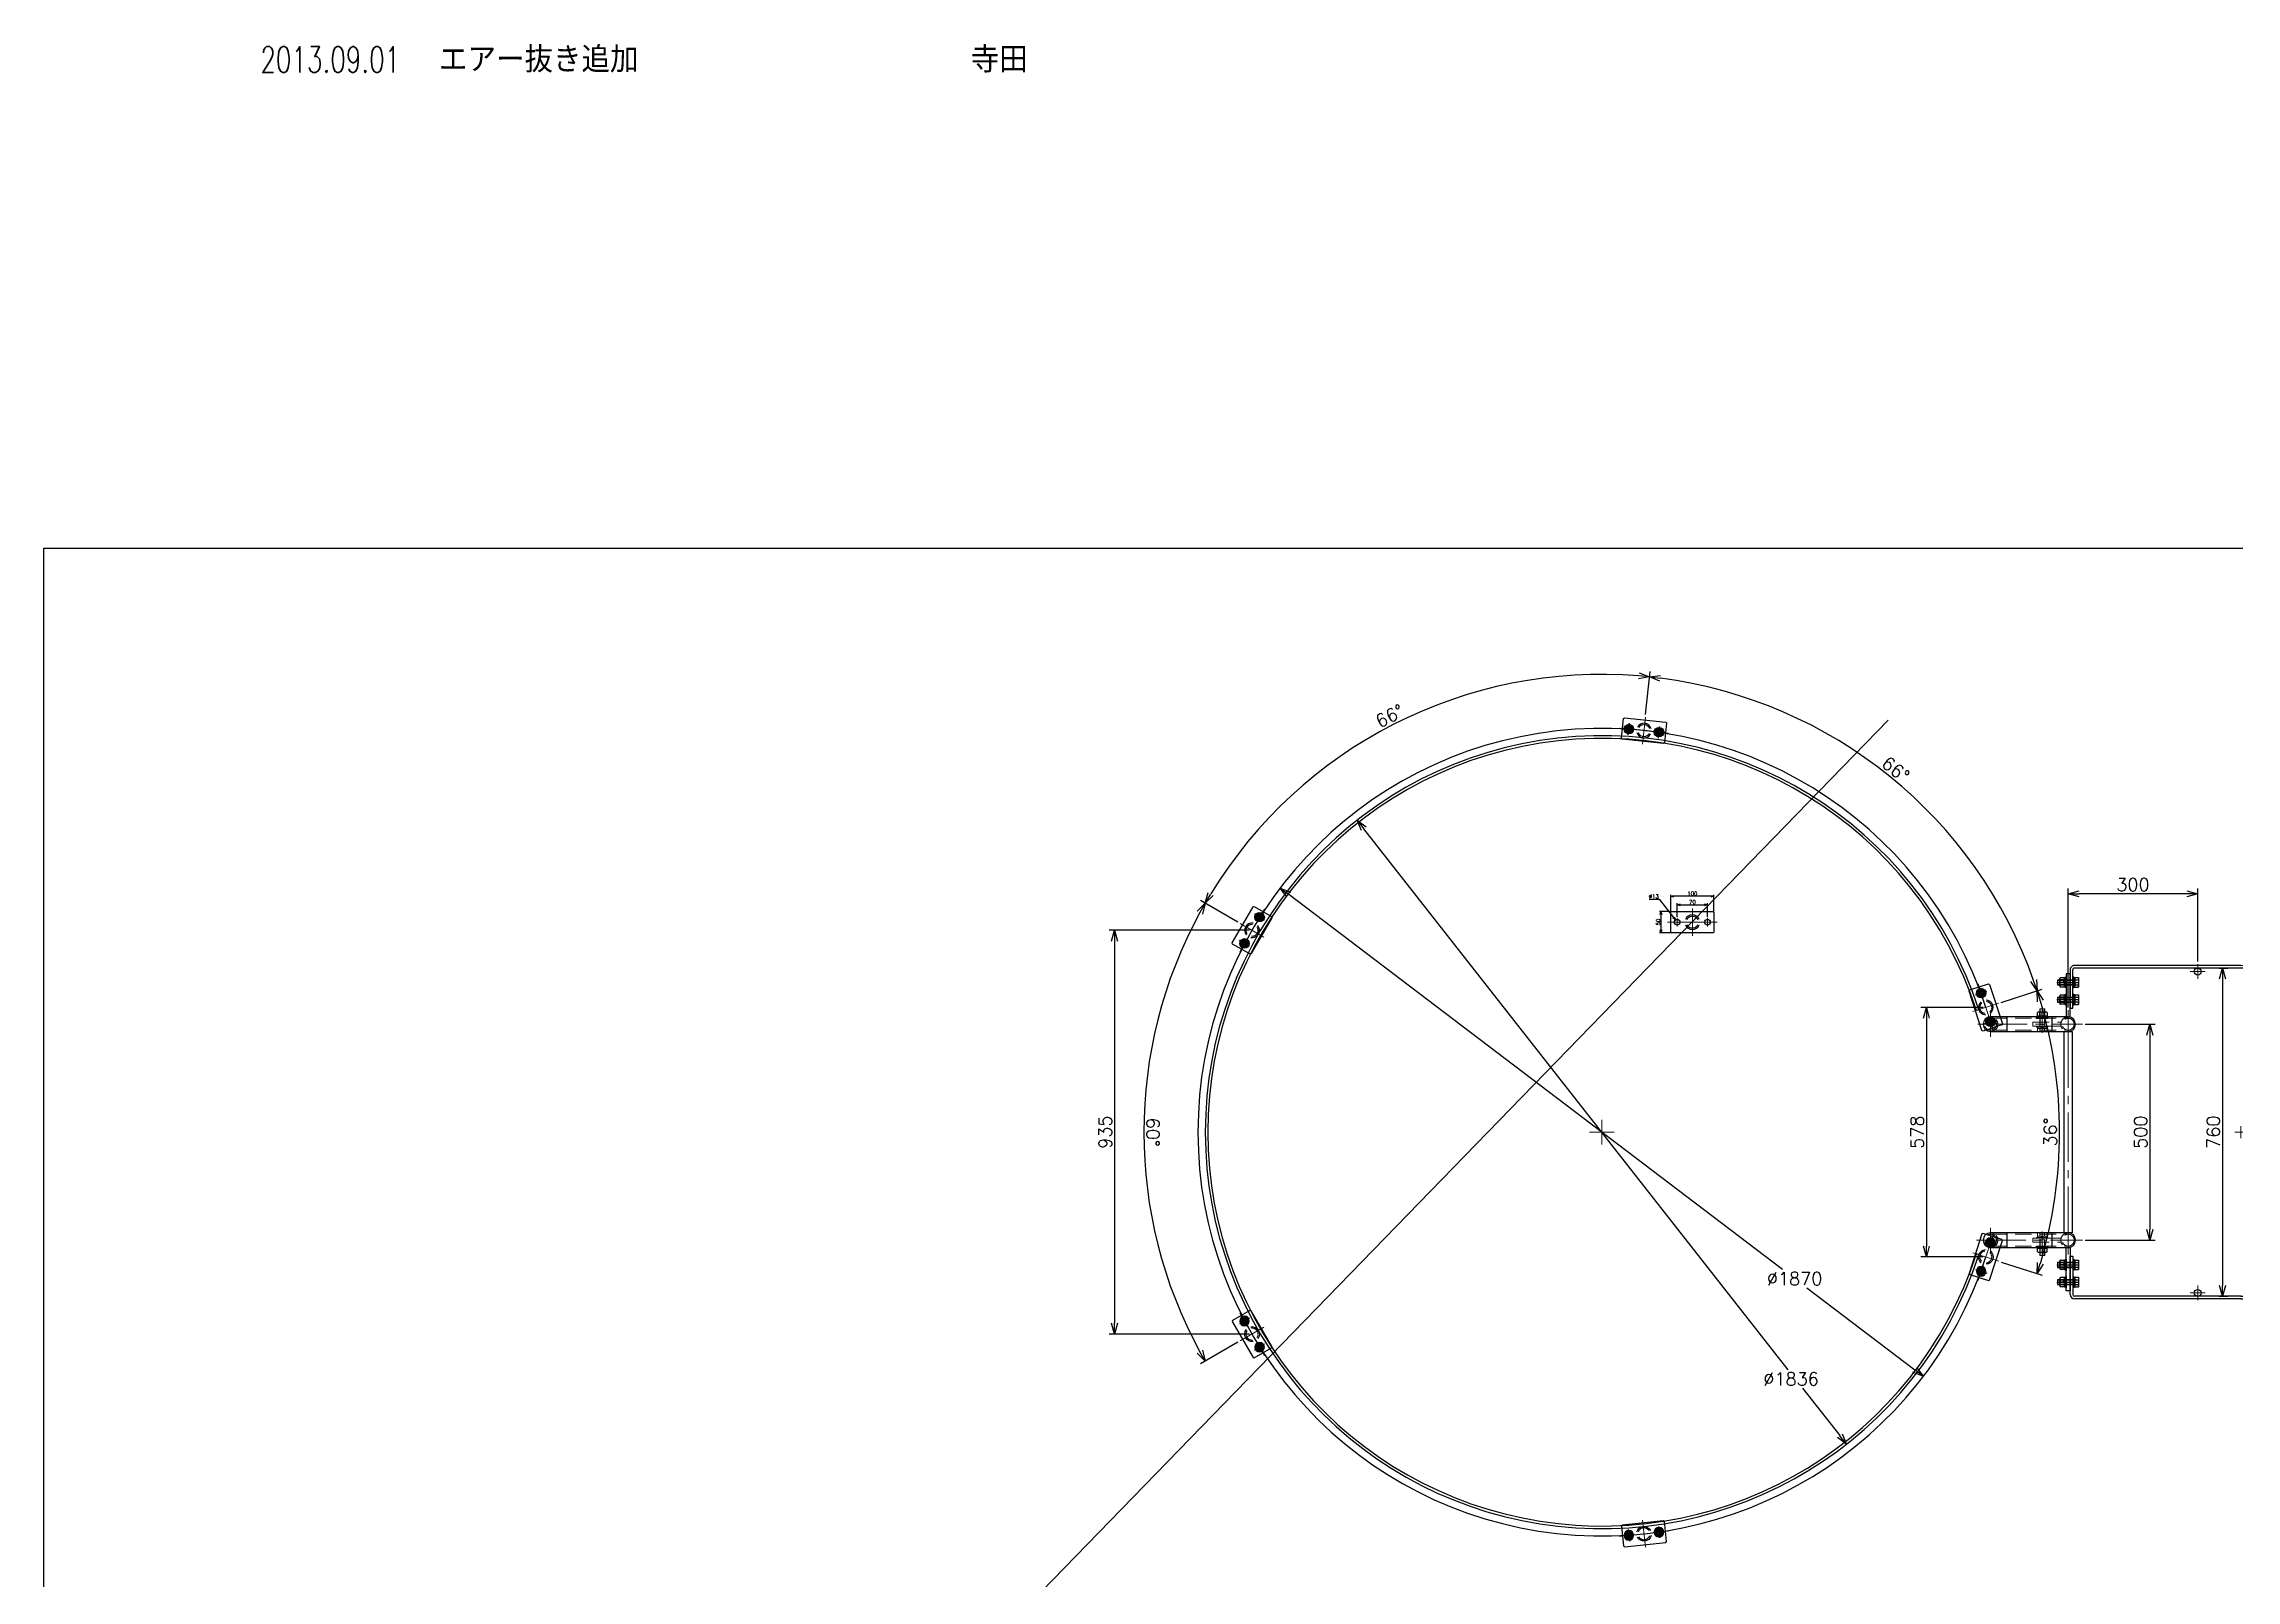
# Model space of a CAD drawing. Header units: millimetres. Extents: x -16130 to 36813, y -8099 to 27484.
# Drawn here: x 18037 to 23113, y -3587 to -30 of the extents above; entities that cross this region are included whole.
import ezdxf

# ---------------------------------------------------------------- set-up
doc = ezdxf.new("R2010")
doc.units = ezdxf.units.MM
doc.header["$LTSCALE"] = 6
doc.header["$PDMODE"] = 99
doc.header["$PDSIZE"] = 1
doc.linetypes.add('CENTER2', pattern=[28.575, 19.05, -3.175, 3.175, -3.175])
doc.linetypes.add('HIDDEN', pattern=[9.525, 6.35, -3.175])
for name, color, linetype, lineweight in [('04_HIDDEN', 2, 'HIDDEN', 13), ('05_CENTER', 4, 'CENTER2', 13), ('08_DIM', 3, 'Continuous', 13), ('90_FRAME', 5, 'Continuous', 35)]:
    doc.layers.add(name, color=color, linetype=linetype, lineweight=lineweight)
doc.layers.add('10_DRAFT', color=8, linetype='Continuous', lineweight=0, plot=False)
doc.styles.add('KSS_TXT', font='txt.shx', dxfattribs={"bigfont": 'extfont2.shx'})
doc.styles.add('KSS_TXT_L', font='txt.shx', dxfattribs={"height": 3, "bigfont": 'extfont2.shx'})
doc.styles.get("Standard").update_dxf_attribs({"font": 'txt.shx', "bigfont": 'extfont2.shx'})
doc.dimstyles.new('KSS_DIM', dxfattribs={"dimtxt": 3, "dimasz": 2.5, "dimexe": 1.25, "dimexo": 0.625, "dimtad": 1, "dimdsep": 46, "dimtxsty": 'KSS_TXT', "dimblk": 'OPEN30', "dimcen": 0, "dimazin": 2, "dimtfac": 0.75, "dimtmove": 0, "dimatfit": 3, "dimldrblk": 'OPEN30', "dimfxl": 1, "dimtolj": 1, "dimarcsym": 0})
doc.dimstyles.new('KSS_DIM$3', dxfattribs={"dimtxt": 3, "dimasz": 2.5, "dimexe": 1.25, "dimexo": 0.625, "dimtad": 1, "dimtih": 1, "dimtoh": 1, "dimdsep": 46, "dimtxsty": 'KSS_TXT', "dimblk": 'OPEN30', "dimcen": 0, "dimazin": 2, "dimtfac": 0.75, "dimtofl": 0, "dimtmove": 0, "dimatfit": 3, "dimldrblk": 'OPEN30', "dimfxl": 1, "dimtolj": 1, "dimarcsym": 0})

# ---------------------------------------------------------------- blocks, each defined once
blk = doc.blocks.new('A$C4D316DC8_1_2_1')
at = {"color": 0}
for p, q in [((-13, 2), (13, 2)), ((-13, 2), (-13, 0)), ((-13, 0), (13, 0)), ((-11, 13), (11, 13)), ((-11, 5), (-11, 13)), ((-11, 5), (11, 5)), ((-10.8, 5), (-10.8, 2)), ((-5.5, 5), (-5.5, 13)), ((0, 2), (-3, 5)), ((0, 5), (3, 2)), ((5.5, 5), (5.5, 13)), ((10.7, 2), (10.7, 5)), ((11, 5), (11, 13)), ((13, 0), (13, 2))]:
    blk.add_line(p, q, dxfattribs=at)
at = {"color": 0, "linetype": 'HIDDEN'}
for p, q in [((-6, -40), (-6, 0)), ((6, -40), (6, 0)), ((-6, -4), (6, -4)), ((-6, -40), (6, -40)), ((-5.1, -40), (-5.1, -4)), ((5.1, -40), (5.1, -4))]:
    blk.add_line(p, q, dxfattribs=at)
at = {"color": 0, "linetype": 'CENTER2'}
blk.add_line((0, -42.2), (0, 15.2), dxfattribs=at)
at = {"layer": '10_DRAFT', "style": 'KSS_TXT_L'}
blk.add_text('BT-M12x45L,SW,PW', height=0.3, dxfattribs=at).set_placement((6.4, 12.7))
blk = doc.blocks.new('M12Nza_1_2_1')
at = {"color": 0}
for p, q in [((-10.9, 5), (-10.9, 13.5)), ((11, 5), (-10.9, 5)), ((-10.7, 2), (-10.7, 5)), ((-8.2, 15), (8.2, 15)), ((-5.5, 5), (-5.5, 13.5)), ((0, 2), (-3, 5)), ((0, 5), (3, 2)), ((5.5, 5), (5.5, 13.5)), ((10.7, 5), (10.7, 2)), ((11, 13.5), (11, 5))]:
    blk.add_line(p, q, dxfattribs=at)
at = {"color": 0, "linetype": 'CENTER2'}
blk.add_line((0, 0), (0, 15), dxfattribs=at)
at = {"color": 0}
blk.add_lwpolyline([(-13, 2), (13, 2), (13, 0), (-13, 0)], close=True, dxfattribs=at)
for centre, radius, start, end in [((-8.2, 11.7), 3.29, 33.626, 146.374), ((0, 4), 10.9, 60, 120), ((8.2, 11.7), 3.29, 33.626, 146.374)]:
    blk.add_arc(centre, radius, start, end, dxfattribs=at)
at = {"layer": '10_DRAFT', "style": 'KSS_TXT'}
blk.add_text('M12', height=1.5, dxfattribs=at).set_placement((0.3, 5.1))
blk = doc.blocks.new('A$C15646C67_1_2_1')
at = {"color": 0}
for p, q in [((-13, 2), (13, 2)), ((-13, 2), (-13, 0)), ((-13, 0), (13, 0)), ((-11, 13), (11, 13)), ((-11, 5), (-11, 13)), ((-11, 5), (11, 5)), ((-10.8, 5), (-10.8, 2)), ((-5.5, 5), (-5.5, 13)), ((0, 2), (-3, 5)), ((0, 5), (3, 2)), ((5.5, 5), (5.5, 13)), ((10.8, 2), (10.8, 5)), ((11, 5), (11, 13)), ((13, 0), (13, 2))]:
    blk.add_line(p, q, dxfattribs=at)
at = {"color": 0, "linetype": 'HIDDEN'}
for p, q in [((-6, -35), (-6, 0)), ((-5.1, -35), (-5.1, 0)), ((5.1, -35), (5.1, 0)), ((6, -35), (6, 0)), ((-6, -35), (6, -35))]:
    blk.add_line(p, q, dxfattribs=at)
at = {"color": 0, "linetype": 'CENTER2'}
blk.add_line((0, -37.1), (0, 15.1), dxfattribs=at)
at = {"layer": '10_DRAFT', "style": 'KSS_TXT_L'}
blk.add_text('BT-M12x40L,SW,PW', height=0.3, dxfattribs=at).set_placement((6.3, 12.7))
blk = doc.blocks.new('A$C316F690D_1_1_1')
for p, q in [((-663, 395.5), (-663, 10)), ((-657, 395.5), (-657, 10)), ((103, 395.5), (103, 10)), ((109, 395.5), (109, 10)), ((-564, 6), (-653, 6)), ((-653, 0), (-564, 0)), ((-564, 0), (-564, 6)), ((10, 0), (10, 6)), ((10, 6), (99, 6)), ((99, 0), (10, 0))]:
    blk.add_line(p, q)
for centre in [(-277, 767.5), (-567, 628.5), (13, 628.5), (-649, 295.5), (95, 295.5)]:
    blk.add_circle(centre, 8)
for centre, radius, start, end in [((-277, 395.5), 386, 0, 180), ((-277, 395.5), 380, 0, 180), ((-653, 10), 10, 180, 270), ((-653, 10), 4, 180, 270), ((99, 10), 4, 270, 0), ((99, 10), 10, 270, 0)]:
    blk.add_arc(centre, radius, start, end)
at = {"layer": '05_CENTER'}
for p, q in [((-259.8, 767.5), (-294.2, 767.5)), ((-277, 750.3), (-277, 784.7)), ((-549.8, 628.5), (-584.2, 628.5)), ((-567, 611.3), (-567, 645.7)), ((-4.2, 628.5), (30.2, 628.5)), ((13, 611.3), (13, 645.7)), ((-649, 278.3), (-649, 312.7)), ((95, 278.3), (95, 312.7)), ((-631.8, 295.5), (-666.2, 295.5)), ((77.8, 295.5), (112.2, 295.5)), ((-624, 15.9), (-624, -9.8)), ((-584, 15.9), (-584, -9.8)), ((30, 15.9), (30, -9.8)), ((70, 15.9), (70, -9.8))]:
    blk.add_line(p, q, dxfattribs=at)
at = {"layer": '10_DRAFT'}
for p, q in [((-277, 381.5), (-277, 409.5)), ((-263, 395.5), (-291, 395.5))]:
    blk.add_line(p, q, dxfattribs=at)
blk = doc.blocks.new('A$C2DA86FC2_1_1_1')
for p, q in [((-491.5, 60), (-491.5, -120)), ((-457.5, -120), (-457.5, 60)), ((8.5, 60), (8.5, -120)), ((42.5, -120), (42.5, 60)), ((-491.5, 21.9), (-457.5, 21.9)), ((8.5, 21.9), (42.5, 21.9)), ((-491.5, -81.9), (-457.5, -81.9)), ((8.5, -81.9), (42.5, -81.9))]:
    blk.add_line(p, q)
for points in [[(-591.5, 64.5), (-591.5, 55.5), (-491.5, 55.5), (-491.5, 64.5)], [(-457.5, 69.5), (8.5, 69.5), (8.5, 50.5), (-457.5, 50.5)], [(142.5, 64.5), (142.5, 55.5), (42.5, 55.5), (42.5, 64.5)]]:
    blk.add_lwpolyline(points, close=True)
for centre, start, end in [((-474.5, 60), 0, 180), ((25.5, 60), 0, 180), ((-474.5, -120), 180, 0), ((25.5, -120), 180, 0)]:
    blk.add_arc(centre, 17, start, end)
at = {"layer": '04_HIDDEN'}
for p, q in [((-488.3, -120), (-488.3, 60)), ((-460.7, -120), (-460.7, 60)), ((11.7, -120), (11.7, 60)), ((39.3, -120), (39.3, 60))]:
    blk.add_line(p, q, dxfattribs=at)
for points in [[(-470, -22), (-479, -22), (-479, 43), (-470, 43)], [(21, -22), (30, -22), (30, 43), (21, 43)]]:
    blk.add_lwpolyline(points, close=True, dxfattribs=at)
for centre in [(-474.5, 60), (25.5, 60), (-474.5, -120), (25.5, -120)]:
    blk.add_circle(centre, 13.8, dxfattribs=at)
for centre, start, end in [((-474.5, 60), 180, 0), ((25.5, 60), 180, 0), ((-474.5, -120), 0, 180), ((25.5, -120), 0, 180)]:
    blk.add_arc(centre, 17, start, end, dxfattribs=at)
at = {"layer": '05_CENTER'}
for p, q in [((-571.5, 76.8), (-571.5, 43.1)), ((-531.5, 76.8), (-531.5, 43.1)), ((-441.7, 60), (-507.3, 60)), ((-474.5, -149), (-474.5, 92.8)), ((-441.7, 60), (-7.3, 60)), ((-7.3, 60), (58.3, 60)), ((25.5, -152.6), (25.5, 92.8)), ((82.5, 76.8), (82.5, 43.1)), ((122.5, 76.8), (122.5, 43.1)), ((-457.7, 0), (-491.4, 0)), ((8.7, 0), (42.4, 0)), ((-445.6, -120), (-503.4, -120)), ((54.4, -120), (-3.4, -120))]:
    blk.add_line(p, q, dxfattribs=at)
blk = doc.blocks.new('A$C30BC1F89_1_1')
for name, p, rotation in [('A$C316F690D_1_1_1', (64.5, -52.5), 270), ('A$C2DA86FC2_1_1_1', (0, 0), 270), ('A$C15646C67_1_2_1', (70.5, 571.5), 270), ('M12Nza_1_2_1', (55.5, 571.5), 90), ('A$C15646C67_1_2_1', (70.5, 531.5), 270), ('M12Nza_1_2_1', (55.5, 531.5), 90), ('M12Nza_1_2_1', (0, -39), 180), ('A$C15646C67_1_2_1', (70.5, -82.5), 270), ('M12Nza_1_2_1', (55.5, -82.5), 90), ('A$C15646C67_1_2_1', (70.5, -122.5), 270), ('M12Nza_1_2_1', (55.5, -122.5), 90)]:
    blk.add_blockref(name, p, dxfattribs=dict(rotation=rotation))
blk.add_blockref('M12Nza_1_2_1', (0, 488))
at = {"layer": '04_HIDDEN', "rotation": 180}
blk.add_blockref('A$C4D316DC8_1_2_1', (0, 470), dxfattribs=at)
at = {"layer": '04_HIDDEN'}
blk.add_blockref('A$C4D316DC8_1_2_1', (0, -21), dxfattribs=at)
blk = doc.blocks.new('_Open30')
at = {"color": 0, "linetype": 'ByBlock', "lineweight": -2}
for p, q in [((-1, 0.27), (0, 0)), ((0, 0), (-1, -0.27)), ((0, 0), (-1, 0))]:
    blk.add_line(p, q, dxfattribs=at)
blk = doc.blocks.new('*D1906')
at = {"layer": '08_DIM', "color": 0, "lineweight": -2, "transparency": 16777216}
for p, q in [((22763.2, -2299.6), (22925.6, -2299.6)), ((22913.1, -2324.6), (22913.1, -2774.6)), ((22763.2, -2799.6), (22925.6, -2799.6))]:
    blk.add_line(p, q, dxfattribs=at)
at = {"layer": 'Defpoints', "color": 0, "transparency": 16777216}
for p in [(22757, -2299.6), (22757, -2799.6), (22913.1, -2799.6)]:
    blk.add_point(p, dxfattribs=at)
at = {"layer": '08_DIM', "color": 0, "lineweight": -2, "transparency": 16777216, "xscale": 25, "yscale": 25, "zscale": 25}
for p, rotation in [((22913.1, -2299.6), 90), ((22913.1, -2799.6), 270)]:
    blk.add_blockref('_Open30', p, dxfattribs=dict(at, rotation=rotation))
at = {"layer": '08_DIM', "color": 0, "transparency": 16777216, "insert": (22891.8, -2549.6), "char_height": 30, "attachment_point": 5, "rotation": 90, "style": 'KSS_TXT'}
blk.add_mtext('\\A1;500', dxfattribs=at)
blk = doc.blocks.new('*D1907')
at = {"layer": '08_DIM', "color": 0, "lineweight": -2, "transparency": 16777216}
for p, q in [((23073.4, -2169.6), (23094, -2169.6)), ((23081.5, -2194.6), (23081.5, -2904.6)), ((23073.4, -2929.6), (23094, -2929.6))]:
    blk.add_line(p, q, dxfattribs=at)
at = {"layer": 'Defpoints', "color": 0, "transparency": 16777216}
for p in [(23067.1, -2169.6), (23067.1, -2929.6), (23081.5, -2929.6)]:
    blk.add_point(p, dxfattribs=at)
at = {"layer": '08_DIM', "color": 0, "lineweight": -2, "transparency": 16777216, "xscale": 25, "yscale": 25, "zscale": 25}
for p, rotation in [((23081.5, -2169.6), 90), ((23081.5, -2929.6), 270)]:
    blk.add_blockref('_Open30', p, dxfattribs=dict(at, rotation=rotation))
at = {"layer": '08_DIM', "color": 0, "transparency": 16777216, "insert": (23060.2, -2549.6), "char_height": 30, "attachment_point": 5, "rotation": 90, "style": 'KSS_TXT'}
blk.add_mtext('\\A1;760', dxfattribs=at)
blk = doc.blocks.new('*D2213')
at = {"layer": '08_DIM', "color": 0, "lineweight": -2, "transparency": 16777216}
for p, q in [((22062.8, -2867.5), (20919.4, -1999.3)), ((22118.7, -2910), (22368.9, -3099.9))]:
    blk.add_line(p, q, dxfattribs=at)
at = {"layer": 'Defpoints', "color": 0, "transparency": 16777216}
for p in [(20899.5, -1984.2), (22388.8, -3115.1)]:
    blk.add_point(p, dxfattribs=at)
at = {"layer": '08_DIM', "color": 0, "lineweight": -2, "transparency": 16777216, "xscale": 25, "yscale": 25, "zscale": 25}
for p, rotation in [((20899.5, -1984.2), 142.791151269473), ((22388.8, -3115.1), 322.791151269473)]:
    blk.add_blockref('_Open30', p, dxfattribs=dict(at, rotation=rotation))
at = {"layer": '08_DIM', "color": 0, "transparency": 16777216, "insert": (22090.8, -2888.7), "char_height": 30, "attachment_point": 5, "style": 'KSS_TXT'}
blk.add_mtext('\\A1;%%C1870', dxfattribs=at)
blk = doc.blocks.new('*D2428')
at = {"layer": '08_DIM', "color": 0, "lineweight": -2, "transparency": 16777216}
for p, q in [((22724.2, -2260.6), (22724.2, -1985.1)), ((22999.2, -1997.6), (22749.2, -1997.6)), ((23024.2, -2154.2), (23024.2, -1985.1))]:
    blk.add_line(p, q, dxfattribs=at)
at = {"layer": 'Defpoints', "color": 0, "transparency": 16777216}
for p in [(22724.2, -1997.6), (23024.2, -2160.4), (22724.2, -2266.8)]:
    blk.add_point(p, dxfattribs=at)
at = {"layer": '08_DIM', "color": 0, "lineweight": -2, "transparency": 16777216, "xscale": 25, "yscale": 25, "zscale": 25, "rotation": 180}
blk.add_blockref('_Open30', (22724.2, -1997.6), dxfattribs=at)
at = {"layer": '08_DIM', "color": 0, "lineweight": -2, "transparency": 16777216, "xscale": 25, "yscale": 25, "zscale": 25}
blk.add_blockref('_Open30', (23024.2, -1997.6), dxfattribs=at)
at = {"layer": '08_DIM', "color": 0, "transparency": 16777216, "insert": (22874.2, -1976.4), "char_height": 30, "attachment_point": 5, "style": 'KSS_TXT'}
blk.add_mtext('\\A1;300', dxfattribs=at)
blk = doc.blocks.new('A$C006F778A_1_1')
at = {"color": 0}
blk.add_lwpolyline([(-48, 25), (48, 25), (50, 23), (50, -23), (48, -25), (-48, -25), (-50, -23), (-50, 23)], close=True, dxfattribs=at)
for centre in [(-35, 0), (35, 0)]:
    blk.add_circle(centre, 6.5, dxfattribs=at)
for start, end in [(20.6673, 159.3327), (200.6673, 339.3327)]:
    blk.add_arc((0, 0), 17, start, end, dxfattribs=at)
at = {"layer": '04_HIDDEN'}
for start, end in [(25.7715, 154.2285), (205.7715, 334.2285)]:
    blk.add_arc((0, 0), 13.8, start, end, dxfattribs=at)
at = {"layer": '05_CENTER'}
for p, q in [((-57.2, 0), (57.2, 0)), ((-35, -10.3), (-35, 10.3)), ((0, 31.4), (0, -31.4)), ((35, -10.3), (35, 10.3))]:
    blk.add_line(p, q, dxfattribs=at)
blk = doc.blocks.new('*D2448')
at = {"layer": '08_DIM', "color": 0, "lineweight": -2, "transparency": 16777216}
for p, q in [((21818.9, -2051.1), (21818.9, -2019.4)), ((21826.4, -2023.1), (21881.4, -2023.1)), ((21888.9, -2051.1), (21888.9, -2019.4))]:
    blk.add_line(p, q, dxfattribs=at)
at = {"layer": 'Defpoints', "color": 0, "transparency": 16777216}
for p in [(21888.9, -2023.1), (21818.9, -2053), (21888.9, -2053)]:
    blk.add_point(p, dxfattribs=at)
at = {"layer": '08_DIM', "color": 0, "lineweight": -2, "transparency": 16777216, "xscale": 7.5, "yscale": 7.5, "zscale": 7.5, "rotation": 180}
blk.add_blockref('_Open30', (21818.9, -2023.1), dxfattribs=at)
at = {"layer": '08_DIM', "color": 0, "lineweight": -2, "transparency": 16777216, "xscale": 7.5, "yscale": 7.5, "zscale": 7.5}
blk.add_blockref('_Open30', (21888.9, -2023.1), dxfattribs=at)
at = {"layer": '08_DIM', "color": 0, "transparency": 16777216, "insert": (21853.9, -2016.8), "char_height": 9, "attachment_point": 5, "style": 'KSS_TXT'}
blk.add_mtext('\\A1;70', dxfattribs=at)
blk = doc.blocks.new('*D2449')
at = {"layer": '08_DIM', "color": 0, "lineweight": -2, "transparency": 16777216}
for p, q in [((21803.9, -2038.4), (21803.9, -1999.7)), ((21896.4, -2003.4), (21811.4, -2003.4)), ((21903.9, -2038.4), (21903.9, -1999.7))]:
    blk.add_line(p, q, dxfattribs=at)
at = {"layer": 'Defpoints', "color": 0, "transparency": 16777216}
for p in [(21803.9, -2003.4), (21803.9, -2040.3), (21903.9, -2040.3)]:
    blk.add_point(p, dxfattribs=at)
at = {"layer": '08_DIM', "color": 0, "lineweight": -2, "transparency": 16777216, "xscale": 7.5, "yscale": 7.5, "zscale": 7.5, "rotation": 180}
blk.add_blockref('_Open30', (21803.9, -2003.4), dxfattribs=at)
at = {"layer": '08_DIM', "color": 0, "lineweight": -2, "transparency": 16777216, "xscale": 7.5, "yscale": 7.5, "zscale": 7.5}
blk.add_blockref('_Open30', (21903.9, -2003.4), dxfattribs=at)
at = {"layer": '08_DIM', "color": 0, "transparency": 16777216, "insert": (21853.9, -1997.1), "char_height": 9, "attachment_point": 5, "style": 'KSS_TXT'}
blk.add_mtext('\\A1;100', dxfattribs=at)
blk = doc.blocks.new('*D2450')
at = {"layer": '08_DIM', "color": 0, "lineweight": -2, "transparency": 16777216}
for p, q in [((21804, -2038.3), (21777.6, -2038.3)), ((21781.3, -2045.8), (21781.3, -2080.8)), ((21804, -2088.3), (21777.6, -2088.3))]:
    blk.add_line(p, q, dxfattribs=at)
at = {"layer": 'Defpoints', "color": 0, "transparency": 16777216}
for p in [(21805.9, -2038.3), (21781.3, -2088.3), (21805.9, -2088.3)]:
    blk.add_point(p, dxfattribs=at)
at = {"layer": '08_DIM', "color": 0, "lineweight": -2, "transparency": 16777216, "xscale": 7.5, "yscale": 7.5, "zscale": 7.5}
for p, rotation in [((21781.3, -2038.3), 90), ((21781.3, -2088.3), 270)]:
    blk.add_blockref('_Open30', p, dxfattribs=dict(at, rotation=rotation))
at = {"layer": '08_DIM', "color": 0, "transparency": 16777216, "insert": (21774.9, -2063.3), "char_height": 9, "attachment_point": 5, "rotation": 90, "style": 'KSS_TXT'}
blk.add_mtext('\\A1;50', dxfattribs=at)
blk = doc.blocks.new('*D2451')
at = {"layer": '08_DIM', "color": 0, "lineweight": -2, "transparency": 16777216}
for p, q in [((21754.2, -2010), (21777.1, -2010)), ((21777.1, -2010), (21810.3, -2052.3))]:
    blk.add_line(p, q, dxfattribs=at)
at = {"layer": 'Defpoints', "color": 0, "transparency": 16777216}
for p in [(21814.9, -2058.2), (21822.9, -2068.4)]:
    blk.add_point(p, dxfattribs=at)
at = {"layer": '08_DIM', "color": 0, "lineweight": -2, "transparency": 16777216, "xscale": 7.5, "yscale": 7.5, "zscale": 7.5, "rotation": 308.1038848190454}
blk.add_blockref('_Open30', (21814.9, -2058.2), dxfattribs=at)
at = {"layer": '08_DIM', "color": 0, "transparency": 16777216, "insert": (21764.7, -2003.6), "char_height": 9, "attachment_point": 5, "style": 'KSS_TXT'}
blk.add_mtext('\\A1;%%C13', dxfattribs=at)
blk = doc.blocks.new('10b_2_1_1')
at = {"color": 0, "linetype": 'CENTER2'}
for p, q in [((13.5, 0), (-13.5, 0)), ((0, -13.5), (0, 13.5))]:
    blk.add_line(p, q, dxfattribs=at)
at = {"color": 0}
for p, q in [((-4.9, 8.5), (-9.8, 0)), ((-9.8, 0), (-4.9, -8.5)), ((-4.9, 8.5), (4.9, 8.5)), ((9.8, 0), (4.9, 8.5)), ((4.9, -8.5), (9.8, 0)), ((-4.9, -8.5), (4.9, -8.5))]:
    blk.add_line(p, q, dxfattribs=at)
for radius in [11, 8.49, 5, 4]:
    blk.add_circle((0, 0), radius, dxfattribs=at)
at = {"layer": '10_DRAFT', "style": 'KSS_TXT'}
blk.add_text('M10', height=1.25, dxfattribs=at).set_placement((0.3, 0.1))
blk = doc.blocks.new('A$C4B9056B7_1_1')
at = {"color": 0}
for p, q in [((873.1, 283.7), (867.4, 281.8)), ((873.1, -283.7), (867.4, -281.8))]:
    blk.add_line(p, q, dxfattribs=at)
for radius in [935, 918, 912]:
    blk.add_arc((0, 0), radius, 18, 342, dxfattribs=at)
at = {"layer": '10_DRAFT'}
for p, q in [((28.5, 0), (-28.5, 0)), ((0, -28.5), (0, 28.5))]:
    blk.add_line(p, q, dxfattribs=at)
for name, p, rotation in [('A$C006F778A_1_1', (97.7, 929.9), 354.0000000001585), ('10b_2_1_1', (62.9, 933.5), 354.0000000001527), ('10b_2_1_1', (132.5, 926.2), 354.0000000001527), ('A$C006F778A_1_1', (-809.7, 467.5), 60.00000000011361), ('10b_2_1_1', (-792.2, 497.8), 60.00000000017656), ('10b_2_1_1', (-827.2, 437.2), 60.00000000017656), ('A$C006F778A_1_1', (889.2, 288.9), 288.0000000002836), ('10b_2_1_1', (878.4, 322.2), 288.0000165746765), ('10b_2_1_1', (900.1, 255.6), 288.0000165746765)]:
    blk.add_blockref(name, p, dxfattribs=dict(rotation=rotation))
at = {"xscale": -1}
for name, p, rotation in [('A$C006F778A_1_1', (889.2, -288.9), 251.9999999997163), ('10b_2_1_1', (900.1, -255.6), 251.9999834253235), ('10b_2_1_1', (878.4, -322.2), 251.9999834253235), ('A$C006F778A_1_1', (-809.7, -467.5), 119.9999999998864), ('10b_2_1_1', (-827.2, -437.2), 119.9999999998234), ('10b_2_1_1', (-792.2, -497.8), 119.9999999998234), ('A$C006F778A_1_1', (97.7, -929.9), 185.9999999998416), ('10b_2_1_1', (132.5, -926.2), 185.9999999998473), ('10b_2_1_1', (62.9, -933.5), 185.9999999998473)]:
    blk.add_blockref(name, p, dxfattribs=dict(at, rotation=rotation))
blk = doc.blocks.new('*D2477')
at = {"layer": '08_DIM', "color": 0, "lineweight": -2, "transparency": 16777216}
for p, q in [((22527.1, -2260.7), (22383.2, -2260.7)), ((22395.7, -2285.7), (22395.7, -2813.6)), ((22527.1, -2838.6), (22383.2, -2838.6))]:
    blk.add_line(p, q, dxfattribs=at)
at = {"layer": 'Defpoints', "color": 0, "transparency": 16777216}
for p in [(22533.4, -2260.7), (22395.7, -2838.6), (22533.4, -2838.6)]:
    blk.add_point(p, dxfattribs=at)
at = {"layer": '08_DIM', "color": 0, "lineweight": -2, "transparency": 16777216, "xscale": 25, "yscale": 25, "zscale": 25}
for p, rotation in [((22395.7, -2260.7), 90), ((22395.7, -2838.6), 270)]:
    blk.add_blockref('_Open30', p, dxfattribs=dict(at, rotation=rotation))
at = {"layer": '08_DIM', "color": 0, "transparency": 16777216, "insert": (22374.5, -2549.6), "char_height": 30, "attachment_point": 5, "rotation": 90, "style": 'KSS_TXT'}
blk.add_mtext('\\A1;578', dxfattribs=at)
blk = doc.blocks.new('*D3272')
at = {"layer": '08_DIM', "color": 0, "lineweight": -2, "transparency": 16777216}
for p, q in [((20828.2, -2082.1), (20503.3, -2082.1)), ((20515.8, -2107.1), (20515.8, -2992.1)), ((20828.2, -3017.1), (20503.3, -3017.1))]:
    blk.add_line(p, q, dxfattribs=at)
at = {"layer": 'Defpoints', "color": 0, "transparency": 16777216}
for p in [(20834.4, -2082.1), (20515.8, -3017.1), (20834.4, -3017.1)]:
    blk.add_point(p, dxfattribs=at)
at = {"layer": '08_DIM', "color": 0, "lineweight": -2, "transparency": 16777216, "xscale": 25, "yscale": 25, "zscale": 25}
for p, rotation in [((20515.8, -2082.1), 90), ((20515.8, -3017.1), 270)]:
    blk.add_blockref('_Open30', p, dxfattribs=dict(at, rotation=rotation))
at = {"layer": '08_DIM', "color": 0, "transparency": 16777216, "insert": (20494.5, -2549.6), "char_height": 30, "attachment_point": 5, "rotation": 90, "style": 'KSS_TXT'}
blk.add_mtext('\\A1;935', dxfattribs=at)
blk = doc.blocks.new('*D3292')
at = {"layer": '08_DIM', "color": 0, "lineweight": -2, "transparency": 16777216}
for p, q in [((21745.8, -1582.3), (21756.2, -1483.2)), ((22569.2, -2249.1), (22664, -2218.3))]:
    blk.add_line(p, q, dxfattribs=at)
blk.add_arc((21644.2, -2549.6), 1059.8, 19.3516, 82.6484, dxfattribs=at)
at = {"layer": 'Defpoints', "color": 0, "transparency": 16777216}
for p in [(21745.2, -1588.5), (21738.6, -1651), (22456, -1868.4), (22503.5, -2270.4), (22563.3, -2251)]:
    blk.add_point(p, dxfattribs=at)
at = {"layer": '08_DIM', "color": 0, "lineweight": -2, "transparency": 16777216, "xscale": 25, "yscale": 25, "zscale": 25}
for p, rotation in [((21754.9, -1495.6), 173.3242106645386), ((22652.1, -2222.1), 288.675789335908)]:
    blk.add_blockref('_Open30', p, dxfattribs=dict(at, rotation=rotation))
at = {"layer": '08_DIM', "color": 0, "transparency": 16777216, "insert": (22324.5, -1709.5), "char_height": 30, "attachment_point": 5, "rotation": 321, "style": 'KSS_TXT'}
blk.add_mtext('\\A1;66%%d', dxfattribs=at)
blk = doc.blocks.new('*D3293')
at = {"layer": '08_DIM', "color": 0, "lineweight": -2, "transparency": 16777216}
for p, q in [((21745.8, -1582.3), (21756.3, -1482.9)), ((20801.8, -2063.3), (20715.2, -2013.3))]:
    blk.add_line(p, q, dxfattribs=at)
blk.add_arc((21644.2, -2549.6), 1060.1, 85.3512, 148.6488, dxfattribs=at)
at = {"layer": 'Defpoints', "color": 0, "transparency": 16777216}
for p in [(21351.9, -1530.6), (21745.2, -1588.5), (21738.6, -1651), (20807.2, -2066.4), (20861.7, -2097.9)]:
    blk.add_point(p, dxfattribs=at)
at = {"layer": '08_DIM', "color": 0, "lineweight": -2, "transparency": 16777216, "xscale": 25, "yscale": 25, "zscale": 25}
for p, rotation in [((21755, -1495.3), 354.6755787207343), ((20726, -2019.6), 239.3244212795431)]:
    blk.add_blockref('_Open30', p, dxfattribs=dict(at, rotation=rotation))
at = {"layer": '08_DIM', "color": 0, "transparency": 16777216, "insert": (21153.2, -1586.1), "char_height": 30, "attachment_point": 5, "rotation": 27, "style": 'KSS_TXT'}
blk.add_mtext('\\A1;66%%d', dxfattribs=at)
blk = doc.blocks.new('*D3294')
at = {"layer": '08_DIM', "color": 0, "lineweight": -2, "transparency": 16777216}
for p, q in [((20801.8, -2063.3), (20715.1, -2013.2)), ((20801.8, -3036), (20715.1, -3086))]:
    blk.add_line(p, q, dxfattribs=at)
blk.add_arc((21644.2, -2549.6), 1060.3, 151.351, 208.649, dxfattribs=at)
at = {"layer": 'Defpoints', "color": 0, "transparency": 16777216}
for p in [(20807.2, -2066.4), (20861.7, -2097.9), (20600, -2365.5), (20807.2, -3032.9), (20861.7, -3001.4)]:
    blk.add_point(p, dxfattribs=at)
at = {"layer": '08_DIM', "color": 0, "lineweight": -2, "transparency": 16777216, "xscale": 25, "yscale": 25, "zscale": 25}
for p, rotation in [((20725.9, -2019.5), 60.67547587863075), ((20725.9, -3079.8), 299.3245241213707)]:
    blk.add_blockref('_Open30', p, dxfattribs=dict(at, rotation=rotation))
at = {"layer": '08_DIM', "color": 0, "transparency": 16777216, "insert": (20605.1, -2549.6), "char_height": 30, "attachment_point": 5, "rotation": 270, "style": 'KSS_TXT'}
blk.add_mtext('\\A1;60%%d', dxfattribs=at)
blk = doc.blocks.new('*D3295')
at = {"layer": '08_DIM', "color": 0, "lineweight": -2, "transparency": 16777216}
for p, q in [((22569.2, -2249.1), (22664.1, -2218.2)), ((22569.2, -2850.2), (22664.1, -2881))]:
    blk.add_line(p, q, dxfattribs=at)
blk.add_arc((21644.2, -2549.6), 1060, 343.3514, 16.6486, dxfattribs=at)
at = {"layer": 'Defpoints', "color": 0, "transparency": 16777216}
for p in [(22503.5, -2270.4), (22563.3, -2251), (22698.3, -2660.4), (22503.5, -2828.9), (22563.3, -2848.3)]:
    blk.add_point(p, dxfattribs=at)
at = {"layer": '08_DIM', "color": 0, "lineweight": -2, "transparency": 16777216, "xscale": 25, "yscale": 25, "zscale": 25}
for p, rotation in [((22652.2, -2222.1), 107.3242949144422), ((22652.2, -2877.2), 252.6757050855577)]:
    blk.add_blockref('_Open30', p, dxfattribs=dict(at, rotation=rotation))
at = {"layer": '08_DIM', "color": 0, "transparency": 16777216, "insert": (22682.9, -2549.6), "char_height": 30, "attachment_point": 5, "rotation": 90, "style": 'KSS_TXT'}
blk.add_mtext('\\A1;36%%d', dxfattribs=at)
blk = doc.blocks.new('*D3406')
at = {"layer": '08_DIM', "color": 0, "lineweight": -2, "transparency": 16777216}
for p, q in [((22075.5, -3099.7), (21093.1, -1847)), ((22108.9, -3142.2), (22195.2, -3252.3))]:
    blk.add_line(p, q, dxfattribs=at)
at = {"layer": 'Defpoints', "color": 0, "transparency": 16777216}
for p in [(21077.6, -1827.3), (22210.7, -3272)]:
    blk.add_point(p, dxfattribs=at)
at = {"layer": '08_DIM', "color": 0, "lineweight": -2, "transparency": 16777216, "xscale": 25, "yscale": 25, "zscale": 25}
for p, rotation in [((21077.6, -1827.3), 128.1055168215751), ((22210.7, -3272), 308.1055168215751)]:
    blk.add_blockref('_Open30', p, dxfattribs=dict(at, rotation=rotation))
at = {"layer": '08_DIM', "color": 0, "transparency": 16777216, "insert": (22082.6, -3120.9), "char_height": 30, "attachment_point": 5, "style": 'KSS_TXT'}
blk.add_mtext('\\A1;%%C1836', dxfattribs=at)

msp = doc.modelspace()

# ---------------------------------------------------------------- linework, layer by layer
at = {"color": 2}
msp.add_line((22307.26328, -1595.7711), (18767.03108, -5238.73362), dxfattribs=at)
msp.add_lwpolyline([(18037.01293, -1196.93714), (26327.79028, -1196.93714), (26327.79028, -7949.18997), (18037.01293, -7949.18997)], close=True, dxfattribs=at)

# ---------------------------------------------------------------- block references
for name, p in [('A$C4B9056B7_1_1', (21644.15757, -2549.643)), ('A$C006F778A_1_1', (21853.91111, -2063.30249)), ('A$C30BC1F89_1_1', (22664.15757, -2774.143))]:
    msp.add_blockref(name, p)

# ---------------------------------------------------------------- texts
at = {"layer": '90_FRAME', "color": 3, "lineweight": 13, "width": 0.7}
msp.add_text('2013.09.01', height=60, dxfattribs=at).set_placement((18538.28334, -95.99476))
at = {"layer": '90_FRAME', "color": 3, "lineweight": 13}
for s, p in [('エアー抜き追加', (18951.90646, -95.99476)), ('寺田', (20183.11181, -95.99476))]:
    msp.add_text(s, height=60, dxfattribs=at).set_placement(p)

# ---------------------------------------------------------------- dimensions: what is measured, and where the dimension line sits
at = {"layer": '08_DIM', "color": 1}
for base, line1, line2, picture, middle in [((21351.94101, -1530.56275), ((21745.17792, -1588.4986), (21738.60545, -1651.03145)), ((20807.19714, -2066.42367), (20861.65049, -2097.86232)), '*D3293', (21153.21288, -1586.10978)), ((22456.02543, -1868.40498), ((22563.29535, -2250.99703), (22503.49548, -2270.42719)), ((21745.17792, -1588.4986), (21738.60545, -1651.03145)), '*D3292', (22324.49584, -1709.4952)), ((20599.95605, -2365.5221), ((20807.19714, -2066.42367), (20861.65049, -2097.86232)), ((20807.19714, -3032.86232), (20861.65049, -3001.42367)), '*D3294', (20605.09756, -2549.643)), ((22698.30141, -2660.43798), ((22563.29535, -2848.28897), (22503.49548, -2828.85881)), ((22563.29535, -2250.99703), (22503.49548, -2270.42719)), '*D3295', (22682.85792, -2549.643))]:
    dim = msp.add_angular_dim_2l(base=base, line1=line1, line2=line2, dimstyle='KSS_DIM', override={"dimscale": 10}, dxfattribs=at)
    dim.commit()
    dim.dimension.update_dxf_attribs({"geometry": picture, "text_midpoint": middle})
dim = msp.add_diameter_dim_2p(p1=(21077.64908, -1827.29119), p2=(22210.66606, -3271.9948), dimstyle='KSS_DIM$3', override={"dimscale": 10, "dimpost": '%%C<>', "dimtix": 1, "dimatfit": 2}, dxfattribs=at)
dim.commit()
dim.dimension.update_dxf_attribs({"geometry": '*D3406', "text_midpoint": (22082.57288, -3120.9367), "dimtype": 163})
at = {"layer": '08_DIM'}
for base, p1, p2, override, picture, middle in [((22724.15757, -1997.62409), (23024.15757, -2160.4043), (22724.15757, -2266.81633), {"dimscale": 10}, '*D2428', (22874.15757, -1976.37409)), ((21803.91111, -2003.42884), (21903.91111, -2040.30249), (21803.91111, -2040.30249), {"dimscale": 3}, '*D2449', (21853.91111, -1997.05384)), ((21888.91111, -2023.12769), (21818.91111, -2052.96144), (21888.91111, -2052.96144), {"dimscale": 3}, '*D2448', (21853.91111, -2016.75269))]:
    dim = msp.add_linear_dim(base=base, p1=p1, p2=p2, dimstyle='KSS_DIM', override=override, dxfattribs=at)
    dim.commit()
    dim.dimension.update_dxf_attribs({"geometry": picture, "text_midpoint": middle})
for p1, p2, override, picture, middle in [((20899.48941, -1984.22781), (22388.82573, -3115.05818), {"dimscale": 10, "dimpost": '%%C<>', "dimtix": 1, "dimatfit": 2}, '*D2213', (22090.75659, -2888.73883)), ((21822.92219, -2068.4173), (21814.90003, -2058.18769), {"dimscale": 3, "dimpost": '%%C<>'}, '*D2451', (21764.732, -2009.99518))]:
    dim = msp.add_diameter_dim_2p(p1=p1, p2=p2, dimstyle='KSS_DIM$3', override=override, dxfattribs=at)
    dim.commit()
    dim.dimension.update_dxf_attribs({"geometry": picture, "text_midpoint": middle, "dimtype": 163})
for base, p1, p2, override, picture, middle in [((21781.31201, -2088.30249), (21805.91111, -2038.30249), (21805.91111, -2088.30249), {"dimscale": 3}, '*D2450', (21774.93076, -2063.30249)), ((23081.4522, -2929.643), (23067.11578, -2169.643), (23067.11578, -2929.643), {"dimscale": 10}, '*D1907', (23060.2022, -2549.643)), ((22395.74995, -2838.57389), (22533.39541, -2260.71211), (22533.39541, -2838.57389), {"dimscale": 10, "dimdec": 0}, '*D2477', (22374.47912, -2549.643)), ((22913.08423, -2799.643), (22756.98424, -2299.643), (22756.98424, -2799.643), {"dimscale": 10}, '*D1906', (22891.81339, -2549.643))]:
    dim = msp.add_linear_dim(base=base, p1=p1, p2=p2, angle=90, dimstyle='KSS_DIM', override=override, dxfattribs=at)
    dim.commit()
    dim.dimension.update_dxf_attribs({"geometry": picture, "text_midpoint": middle})
at = {"layer": '08_DIM', "color": 1}
dim = msp.add_linear_dim(base=(20515.80966, -3017.143), p1=(20834.42382, -2082.143), p2=(20834.42382, -3017.143), angle=90, dimstyle='KSS_DIM', override={"dimscale": 10, "dimdec": 0}, dxfattribs=at)
dim.commit()
dim.dimension.update_dxf_attribs({"geometry": '*D3272', "text_midpoint": (20494.53882, -2549.643)})

doc.saveas('drawing.dxf')
